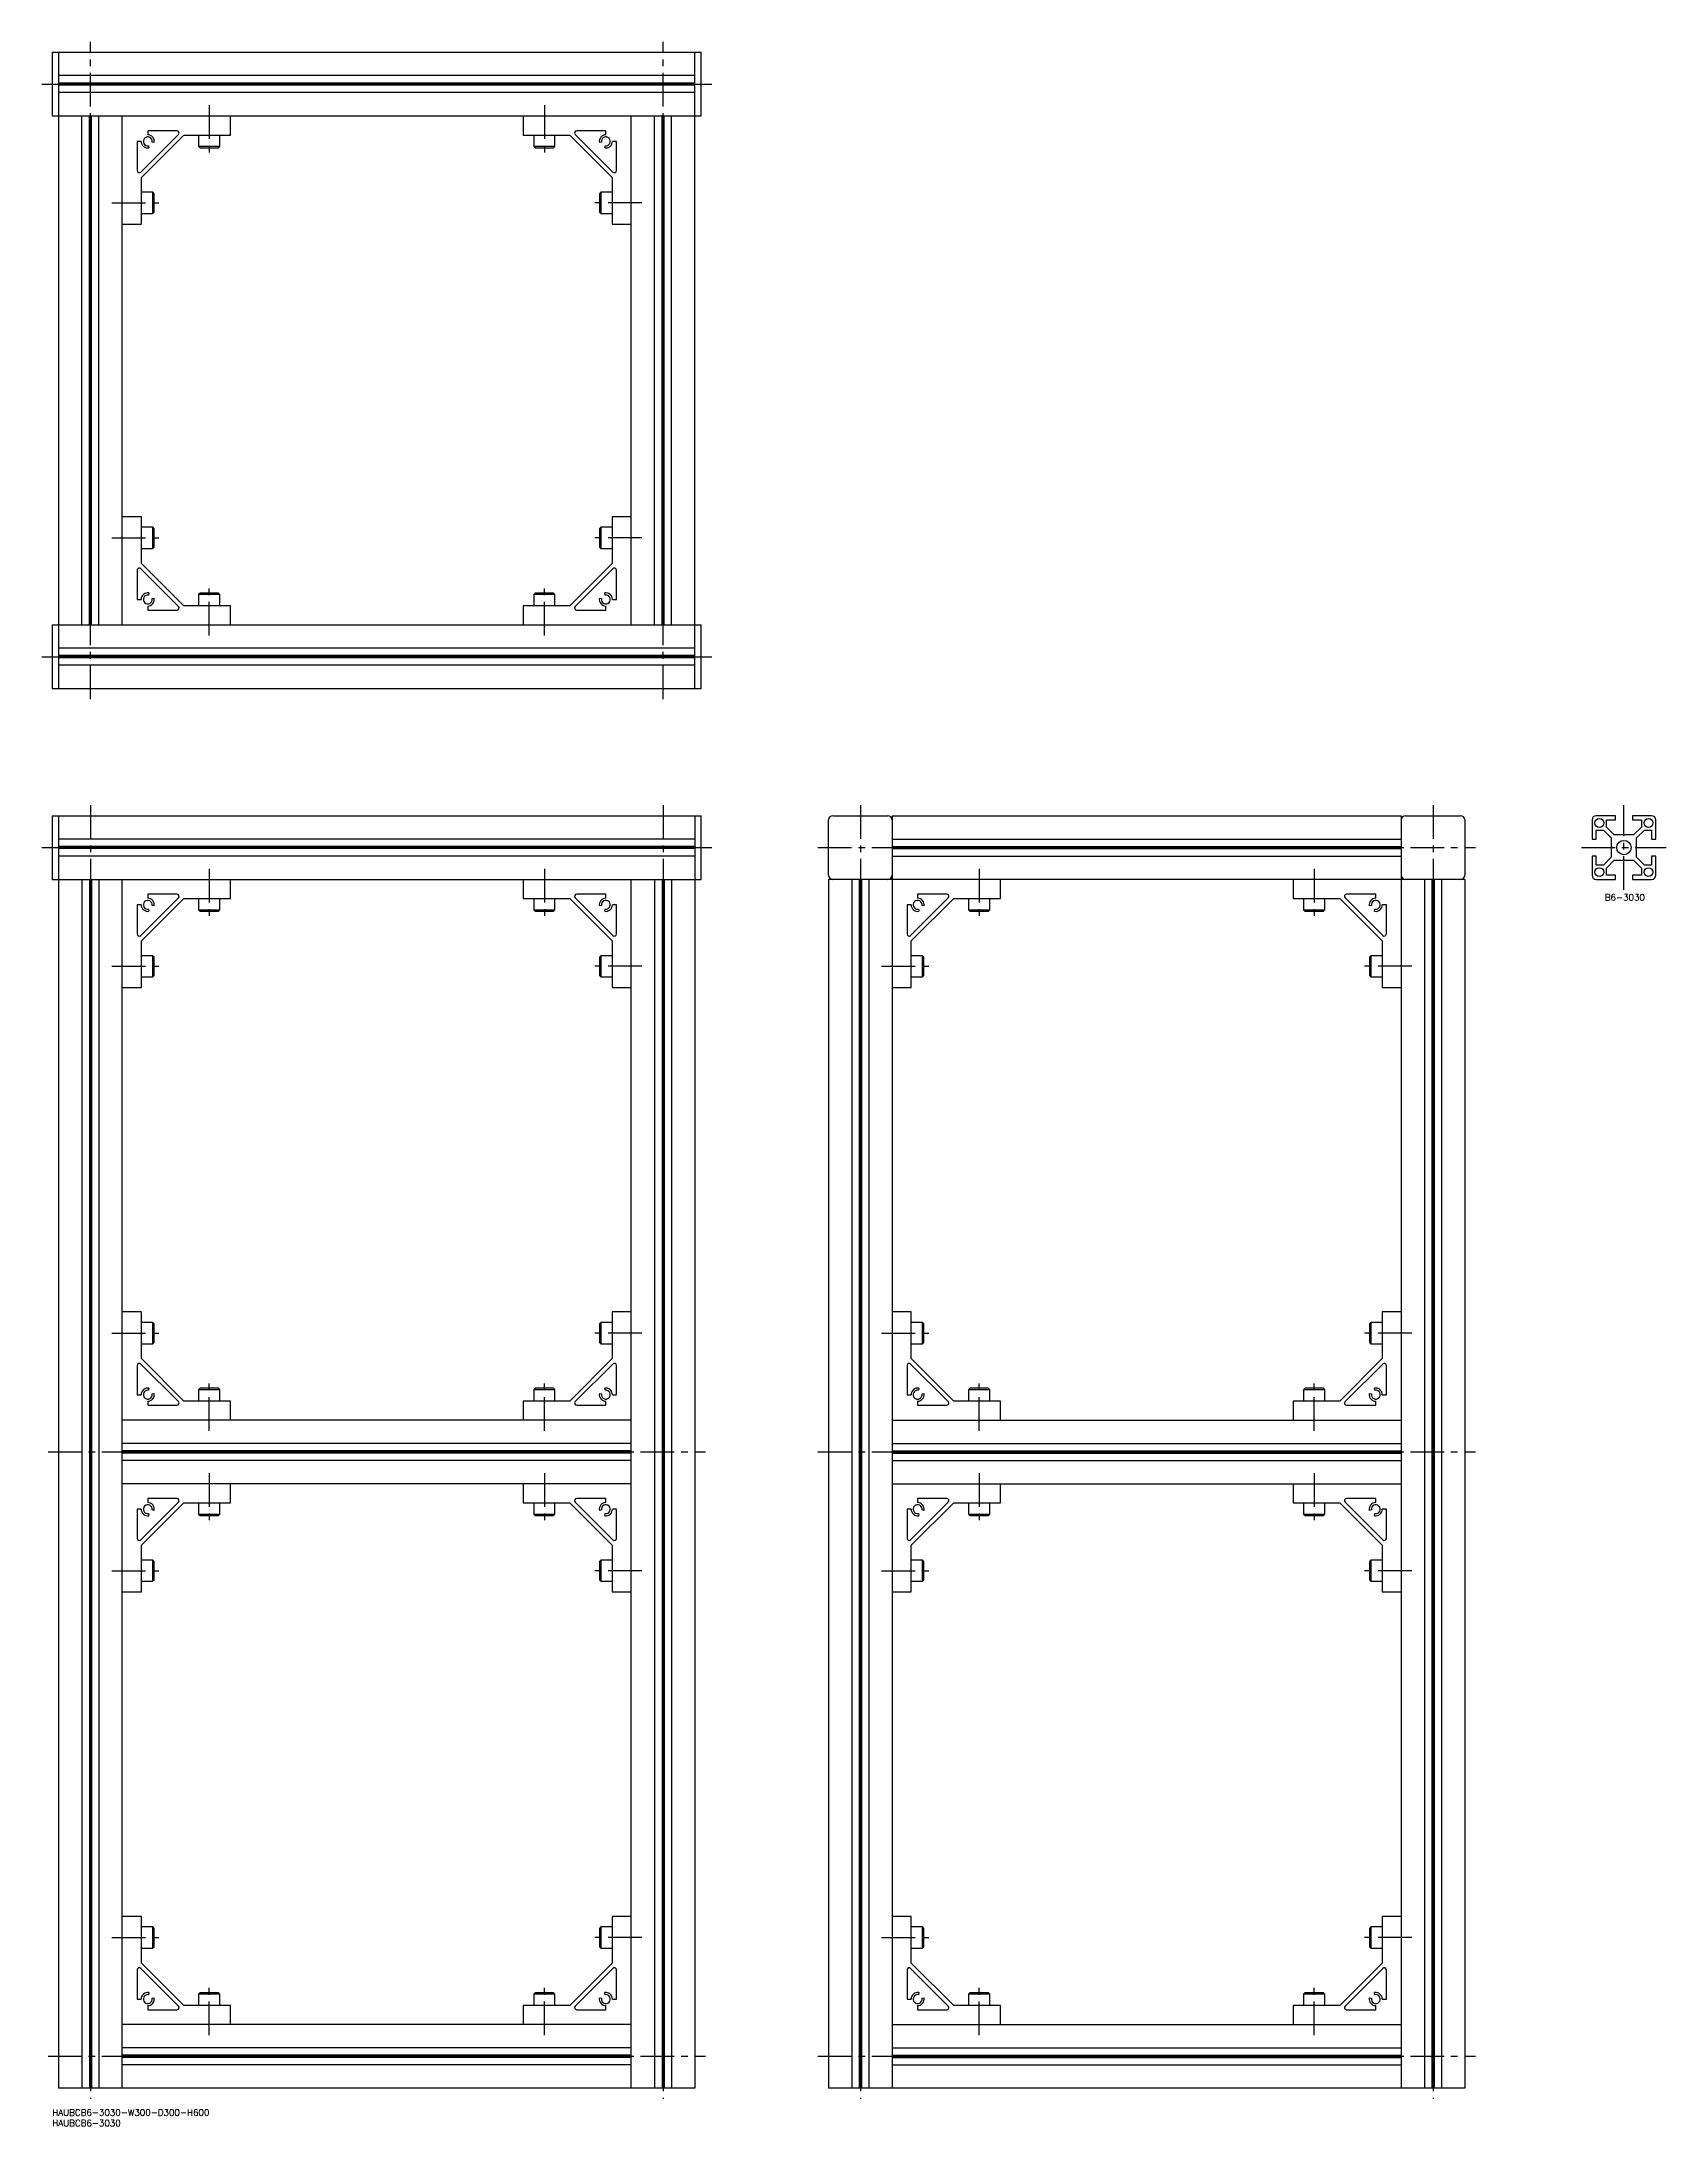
# Model space of a CAD drawing. Extents: x -5 to 761, y -8 to 975.
import ezdxf

# ---------------------------------------------------------------- set-up
doc = ezdxf.new("R2010")
doc.units = 0
doc.header["$LTSCALE"] = 0.5
doc.linetypes.add('CENTER', pattern=[50.8, 31.75, -6.35, 6.35, -6.35])
for name, color, linetype in [('MSM_CENTER', 1, 'CENTER'), ('MSM_CONTINUOUS', 7, 'CONTINUOUS'), ('MSM_PART_NUMBER', 7, 'CONTINUOUS')]:
    doc.layers.add(name, color=color, linetype=linetype)
doc.styles.get("Standard").update_dxf_attribs({"font": 'txt.shx', "height": 3, "bigfont": 'bigfont.shx'})

# ---------------------------------------------------------------- blocks, each defined once
blk = doc.blocks.new('*U8')
at = {"layer": 'MSM_PART_NUMBER'}
blk.add_text('HAUBCB6-3030-W300-D300-H600', height=3, dxfattribs=at).set_placement((0, -3))
blk = doc.blocks.new('*U9')
at = {"layer": 'MSM_PART_NUMBER'}
blk.add_text('HAUBCB6-3030', height=3, dxfattribs=at).set_placement((0, -8))
blk = doc.blocks.new('*U10')
at = {"layer": 'MSM_PART_NUMBER'}
blk.add_text('B6-3030', height=3, dxfattribs=at).set_placement((732.01, 569.97))

msp = doc.modelspace()

# ---------------------------------------------------------------- linework, layer by layer
at = {"layer": 'MSM_CENTER'}
for p, q in [((18, 665), (18, 975)), ((288, 665), (288, 975)), ((-5, 955), (311, 955)), ((74, 945), (74, 920)), ((232, 945), (232, 920)), ((28, 899), (53, 899)), ((278, 899), (253, 899)), ((28, 741), (53, 741)), ((278, 741), (253, 741)), ((74, 695), (74, 720)), ((232, 695), (232, 720)), ((-5, 685), (311, 685)), ((18, 615), (18, 5)), ((288, 615), (288, 5)), ((381, 615), (381, 5)), ((651, 615), (651, 5)), ((741, 575), (741, 615)), ((-5, 595), (311, 595)), ((361, 595), (671, 595)), ((721, 595), (761, 595)), ((74, 585), (74, 560)), ((232, 585), (232, 560)), ((437, 585), (437, 560)), ((595, 585), (595, 560)), ((28, 539), (53, 539)), ((278, 539), (253, 539)), ((391, 539), (416, 539)), ((641, 539), (616, 539)), ((28, 366), (53, 366)), ((278, 366), (253, 366)), ((391, 366), (416, 366)), ((641, 366), (616, 366)), ((74, 320), (74, 345)), ((232, 320), (232, 345)), ((437, 320), (437, 345)), ((595, 320), (595, 345)), ((-2, 310), (308, 310)), ((361, 310), (671, 310)), ((74, 300), (74, 275)), ((232, 300), (232, 275)), ((437, 300), (437, 275)), ((595, 300), (595, 275)), ((28, 254), (53, 254)), ((278, 254), (253, 254)), ((391, 254), (416, 254)), ((641, 254), (616, 254)), ((28, 81), (53, 81)), ((278, 81), (253, 81)), ((391, 81), (416, 81)), ((641, 81), (616, 81)), ((74, 35), (74, 60)), ((232, 35), (232, 60)), ((437, 35), (437, 60)), ((595, 35), (595, 60)), ((-2, 25), (308, 25)), ((361, 25), (671, 25))]:
    msp.add_line(p, q, dxfattribs=at)
at = {"layer": 'MSM_CONTINUOUS'}
for p, q in [((0, 970), (306, 970)), ((0, 970), (0, 940)), ((3, 970), (3, 670)), ((303, 670), (303, 970)), ((306, 940), (306, 970)), ((303, 959), (3, 959)), ((303, 955.52), (3, 955.52)), ((303, 955), (3, 955)), ((303, 954.48), (3, 954.48)), ((303, 951), (3, 951)), ((0, 940), (306, 940)), ((14, 700), (14, 940)), ((17.48, 700), (17.48, 940)), ((18, 700), (18, 940)), ((18.52, 700), (18.52, 940)), ((22, 700), (22, 940)), ((33, 700), (33, 940)), ((84, 931), (84, 940)), ((222, 940), (222, 931)), ((273, 700), (273, 940)), ((284, 700), (284, 940)), ((287.48, 700), (287.48, 940)), ((288, 700), (288, 940)), ((288.52, 700), (288.52, 940)), ((292, 700), (292, 940)), ((40, 928), (40, 914.24)), ((41.9, 928), (40, 928)), ((41.71, 913.54), (59.46, 931.29)), ((42, 911), (62, 931)), ((45, 933), (45, 931.1)), ((58.76, 933), (45, 933)), ((45.36, 925.93), (45.54, 924.95)), ((48.05, 927.46), (47.07, 927.64)), ((62, 931), (84, 931)), ((69, 931), (69, 925.67)), ((69, 925.67), (69.67, 925)), ((69, 925.67), (79, 925.67)), ((69.67, 925), (78.33, 925)), ((78.33, 925), (79, 925.67)), ((79, 925.67), (79, 931)), ((222, 931), (244, 931)), ((227, 931), (227, 925.67)), ((227, 925.67), (227.67, 925)), ((227, 925.67), (237, 925.67)), ((227.67, 925), (236.33, 925)), ((236.33, 925), (237, 925.67)), ((237, 925.67), (237, 931)), ((244, 931), (264, 911)), ((246.54, 931.29), (264.29, 913.54)), ((261, 933), (247.24, 933)), ((258.93, 927.64), (257.95, 927.46)), ((260.46, 924.95), (260.64, 925.93)), ((261, 931.1), (261, 933)), ((266, 928), (264.1, 928)), ((266, 914.24), (266, 928)), ((42, 889), (42, 911)), ((264, 911), (264, 889)), ((47.33, 904), (42, 904)), ((48, 903.33), (47.33, 904)), ((47.33, 894), (47.33, 904)), ((47.33, 894), (48, 894.67)), ((48, 894.67), (48, 903.33)), ((258.67, 904), (258, 903.33)), ((258, 903.33), (258, 894.67)), ((258, 894.67), (258.67, 894)), ((264, 904), (258.67, 904)), ((258.67, 904), (258.67, 894)), ((33, 889), (42, 889)), ((42, 894), (47.33, 894)), ((258.67, 894), (264, 894)), ((264, 889), (273, 889)), ((42, 751), (33, 751)), ((42, 729), (42, 751)), ((264, 751), (264, 729)), ((273, 751), (264, 751)), ((47.33, 746), (42, 746)), ((48, 745.33), (47.33, 746)), ((47.33, 736), (47.33, 746)), ((48, 736.67), (48, 745.33)), ((258.67, 746), (258, 745.33)), ((258, 745.33), (258, 736.67)), ((264, 746), (258.67, 746)), ((258.67, 746), (258.67, 736)), ((42, 736), (47.33, 736)), ((62, 709), (42, 729)), ((47.33, 736), (48, 736.67)), ((264, 729), (244, 709)), ((258, 736.67), (258.67, 736)), ((258.67, 736), (264, 736)), ((40, 725.76), (40, 712)), ((59.46, 708.71), (41.71, 726.46)), ((264.29, 726.46), (246.54, 708.71)), ((266, 712), (266, 725.76)), ((40, 712), (41.9, 712)), ((45, 708.9), (45, 707)), ((45.54, 715.05), (45.36, 714.07)), ((47.07, 712.36), (48.05, 712.54)), ((84, 709), (62, 709)), ((69.67, 715), (69, 714.33)), ((69, 714.33), (69, 709)), ((79, 714.33), (69, 714.33)), ((78.33, 715), (69.67, 715)), ((79, 714.33), (78.33, 715)), ((79, 709), (79, 714.33)), ((84, 700), (84, 709)), ((222, 709), (222, 700)), ((244, 709), (222, 709)), ((227.67, 715), (227, 714.33)), ((227, 714.33), (227, 709)), ((237, 714.33), (227, 714.33)), ((236.33, 715), (227.67, 715)), ((237, 714.33), (236.33, 715)), ((237, 709), (237, 714.33)), ((257.95, 712.54), (258.93, 712.36)), ((260.64, 714.07), (260.46, 715.05)), ((261, 707), (261, 708.9)), ((264.1, 712), (266, 712)), ((0, 700), (306, 700)), ((0, 700), (0, 670)), ((45, 707), (58.76, 707)), ((247.24, 707), (261, 707)), ((306, 670), (306, 700)), ((303, 689), (3, 689)), ((303, 685.52), (3, 685.52)), ((303, 685), (3, 685)), ((303, 684.48), (3, 684.48)), ((303, 681), (3, 681)), ((0, 670), (306, 670)), ((0, 610), (306, 610)), ((0, 610), (0, 580)), ((3, 610), (3, 10)), ((303, 610), (303, 10)), ((306, 580), (306, 610)), ((368, 610), (394, 610)), ((396, 610), (396, 10)), ((396, 610), (636, 610)), ((636, 610), (636, 10)), ((638, 610), (664, 610)), ((737, 610), (728, 610)), ((737, 608), (737, 610)), ((754, 610), (745, 610)), ((745, 610), (745, 608)), ((366, 582), (366, 608)), ((666, 608), (666, 582)), ((726, 608), (726, 599)), ((728, 599), (728, 603.25)), ((728, 603.25), (731.34, 603.25)), ((731.34, 603.25), (735, 599.59)), ((732.75, 608), (737, 608)), ((732.75, 604.66), (732.75, 608)), ((736.41, 601), (732.75, 604.66)), ((740.48, 601), (736.41, 601)), ((741, 600.7), (740.48, 601)), ((741.52, 601), (741, 600.7)), ((745.59, 601), (741.52, 601)), ((745, 608), (749.25, 608)), ((749.25, 604.66), (745.59, 601)), ((747, 599.59), (750.66, 603.25)), ((749.25, 608), (749.25, 604.66)), ((750.66, 603.25), (754, 603.25)), ((754, 603.25), (754, 599)), ((756, 599), (756, 608)), ((303, 599), (3, 599)), ((303, 595.52), (3, 595.52)), ((303, 595), (3, 595)), ((303, 594.48), (3, 594.48)), ((303, 591), (3, 591)), ((396, 599), (636, 599)), ((396, 595.52), (636, 595.52)), ((396, 595), (636, 595)), ((396, 594.48), (636, 594.48)), ((396, 591), (636, 591)), ((726, 599), (728, 599)), ((728, 591), (726, 591)), ((726, 591), (726, 582)), ((728, 586.75), (728, 591)), ((735, 590.41), (731.34, 586.75)), ((735, 599.59), (735, 595.52)), ((735, 595.52), (735.3, 595)), ((735.3, 595), (735, 594.48)), ((735, 594.48), (735, 590.41)), ((746.7, 595), (747, 595.52)), ((747, 594.48), (746.7, 595)), ((747, 595.52), (747, 599.59)), ((747, 590.41), (747, 594.48)), ((750.66, 586.75), (747, 590.41)), ((754, 599), (756, 599)), ((756, 591), (754, 591)), ((754, 591), (754, 586.75)), ((756, 582), (756, 591)), ((0, 580), (306, 580)), ((14, 580), (14, 10)), ((17.48, 580), (17.48, 10)), ((18, 580), (18, 10)), ((18.52, 580), (18.52, 10)), ((22, 580), (22, 10)), ((33, 10), (33, 580)), ((84, 571), (84, 580)), ((222, 580), (222, 571)), ((273, 10), (273, 580)), ((284, 580), (284, 10)), ((287.48, 580), (287.48, 10)), ((288, 580), (288, 10)), ((288.52, 580), (288.52, 10)), ((292, 580), (292, 10)), ((666, 580), (366, 580)), ((366, 580), (366, 10)), ((377, 580), (377, 10)), ((380.48, 580), (380.48, 10)), ((381, 580), (381, 10)), ((381.52, 580), (381.52, 10)), ((385, 580), (385, 10)), ((447, 571), (447, 580)), ((585, 580), (585, 571)), ((647, 580), (647, 10)), ((650.48, 580), (650.48, 10)), ((651, 580), (651, 10)), ((651.52, 580), (651.52, 10)), ((655, 580), (655, 10)), ((666, 580), (666, 10)), ((731.34, 586.75), (728, 586.75)), ((728, 580), (737, 580)), ((732.75, 585.34), (736.41, 589)), ((732.75, 582), (732.75, 585.34)), ((737, 582), (732.75, 582)), ((736.41, 589), (740.48, 589)), ((737, 580), (737, 582)), ((740.48, 589), (741, 589.3)), ((741, 589.3), (741.52, 589)), ((741.52, 589), (745.59, 589)), ((749.25, 582), (745, 582)), ((745, 582), (745, 580)), ((745, 580), (754, 580)), ((745.59, 589), (749.25, 585.34)), ((749.25, 585.34), (749.25, 582)), ((754, 586.75), (750.66, 586.75)), ((41.71, 553.54), (59.46, 571.29)), ((42, 551), (62, 571)), ((45, 573), (45, 571.1)), ((58.76, 573), (45, 573)), ((62, 571), (84, 571)), ((69, 571), (69, 565.67)), ((79, 565.67), (79, 571)), ((222, 571), (244, 571)), ((227, 571), (227, 565.67)), ((237, 565.67), (237, 571)), ((244, 571), (264, 551)), ((246.54, 571.29), (264.29, 553.54)), ((261, 573), (247.24, 573)), ((261, 571.1), (261, 573)), ((404.71, 553.54), (422.46, 571.29)), ((405, 551), (425, 571)), ((408, 573), (408, 571.1)), ((421.76, 573), (408, 573)), ((425, 571), (447, 571)), ((432, 571), (432, 565.67)), ((442, 565.67), (442, 571)), ((585, 571), (607, 571)), ((590, 571), (590, 565.67)), ((600, 565.67), (600, 571)), ((607, 571), (627, 551)), ((609.54, 571.29), (627.29, 553.54)), ((624, 573), (610.24, 573)), ((624, 571.1), (624, 573)), ((40, 568), (40, 554.24)), ((41.9, 568), (40, 568)), ((45.36, 565.93), (45.54, 564.95)), ((48.05, 567.46), (47.07, 567.64)), ((69, 565.67), (69.67, 565)), ((69, 565.67), (79, 565.67)), ((69.67, 565), (78.33, 565)), ((78.33, 565), (79, 565.67)), ((227, 565.67), (227.67, 565)), ((227, 565.67), (237, 565.67)), ((227.67, 565), (236.33, 565)), ((236.33, 565), (237, 565.67)), ((258.93, 567.64), (257.95, 567.46)), ((260.46, 564.95), (260.64, 565.93)), ((266, 568), (264.1, 568)), ((266, 554.24), (266, 568)), ((403, 568), (403, 554.24)), ((404.9, 568), (403, 568)), ((408.36, 565.93), (408.54, 564.95)), ((411.05, 567.46), (410.07, 567.64)), ((432, 565.67), (432.67, 565)), ((432, 565.67), (442, 565.67)), ((432.67, 565), (441.33, 565)), ((441.33, 565), (442, 565.67)), ((590, 565.67), (590.67, 565)), ((590, 565.67), (600, 565.67)), ((590.67, 565), (599.33, 565)), ((599.33, 565), (600, 565.67)), ((621.93, 567.64), (620.95, 567.46)), ((623.46, 564.95), (623.64, 565.93)), ((629, 568), (627.1, 568)), ((629, 554.24), (629, 568)), ((42, 529), (42, 551)), ((264, 551), (264, 529)), ((405, 529), (405, 551)), ((627, 551), (627, 529)), ((47.33, 544), (42, 544)), ((48, 543.33), (47.33, 544)), ((47.33, 534), (47.33, 544)), ((48, 534.67), (48, 543.33)), ((258.67, 544), (258, 543.33)), ((258, 543.33), (258, 534.67)), ((264, 544), (258.67, 544)), ((258.67, 544), (258.67, 534)), ((410.33, 544), (405, 544)), ((411, 543.33), (410.33, 544)), ((410.33, 534), (410.33, 544)), ((411, 534.67), (411, 543.33)), ((621.67, 544), (621, 543.33)), ((621, 543.33), (621, 534.67)), ((627, 544), (621.67, 544)), ((621.67, 544), (621.67, 534)), ((42, 534), (47.33, 534)), ((47.33, 534), (48, 534.67)), ((258, 534.67), (258.67, 534)), ((258.67, 534), (264, 534)), ((405, 534), (410.33, 534)), ((410.33, 534), (411, 534.67)), ((621, 534.67), (621.67, 534)), ((621.67, 534), (627, 534)), ((33, 529), (42, 529)), ((264, 529), (273, 529)), ((396, 529), (405, 529)), ((627, 529), (636, 529)), ((42, 376), (33, 376)), ((42, 354), (42, 376)), ((264, 376), (264, 354)), ((273, 376), (264, 376)), ((405, 376), (396, 376)), ((405, 354), (405, 376)), ((627, 376), (627, 354)), ((636, 376), (627, 376)), ((47.33, 371), (42, 371)), ((48, 370.33), (47.33, 371)), ((47.33, 361), (47.33, 371)), ((48, 361.67), (48, 370.33)), ((258.67, 371), (258, 370.33)), ((258, 370.33), (258, 361.67)), ((264, 371), (258.67, 371)), ((258.67, 371), (258.67, 361)), ((410.33, 371), (405, 371)), ((411, 370.33), (410.33, 371)), ((410.33, 361), (410.33, 371)), ((411, 361.67), (411, 370.33)), ((621.67, 371), (621, 370.33)), ((621, 370.33), (621, 361.67)), ((627, 371), (621.67, 371)), ((621.67, 371), (621.67, 361)), ((42, 361), (47.33, 361)), ((62, 334), (42, 354)), ((47.33, 361), (48, 361.67)), ((264, 354), (244, 334)), ((258, 361.67), (258.67, 361)), ((258.67, 361), (264, 361)), ((405, 361), (410.33, 361)), ((425, 334), (405, 354)), ((410.33, 361), (411, 361.67)), ((627, 354), (607, 334)), ((621, 361.67), (621.67, 361)), ((621.67, 361), (627, 361)), ((40, 350.76), (40, 337)), ((59.46, 333.71), (41.71, 351.46)), ((264.29, 351.46), (246.54, 333.71)), ((266, 337), (266, 350.76)), ((403, 350.76), (403, 337)), ((422.46, 333.71), (404.71, 351.46)), ((627.29, 351.46), (609.54, 333.71)), ((629, 337), (629, 350.76)), ((40, 337), (41.9, 337)), ((45.54, 340.05), (45.36, 339.07)), ((47.07, 337.36), (48.05, 337.54)), ((69.67, 340), (69, 339.33)), ((69, 339.33), (69, 334)), ((79, 339.33), (69, 339.33)), ((78.33, 340), (69.67, 340)), ((79, 339.33), (78.33, 340)), ((79, 334), (79, 339.33)), ((227.67, 340), (227, 339.33)), ((227, 339.33), (227, 334)), ((237, 339.33), (227, 339.33)), ((236.33, 340), (227.67, 340)), ((237, 339.33), (236.33, 340)), ((237, 334), (237, 339.33)), ((257.95, 337.54), (258.93, 337.36)), ((260.64, 339.07), (260.46, 340.05)), ((264.1, 337), (266, 337)), ((403, 337), (404.9, 337)), ((408.54, 340.05), (408.36, 339.07)), ((410.07, 337.36), (411.05, 337.54)), ((432.67, 340), (432, 339.33)), ((432, 339.33), (432, 334)), ((442, 339.33), (432, 339.33)), ((441.33, 340), (432.67, 340)), ((442, 339.33), (441.33, 340)), ((442, 334), (442, 339.33)), ((590.67, 340), (590, 339.33)), ((590, 339.33), (590, 334)), ((600, 339.33), (590, 339.33)), ((599.33, 340), (590.67, 340)), ((600, 339.33), (599.33, 340)), ((600, 334), (600, 339.33)), ((620.95, 337.54), (621.93, 337.36)), ((623.64, 339.07), (623.46, 340.05)), ((627.1, 337), (629, 337)), ((273, 325), (33, 325)), ((45, 333.9), (45, 332)), ((45, 332), (58.76, 332)), ((84, 334), (62, 334)), ((84, 325), (84, 334)), ((222, 334), (222, 325)), ((244, 334), (222, 334)), ((247.24, 332), (261, 332)), ((261, 332), (261, 333.9)), ((396, 325), (636, 325)), ((408, 333.9), (408, 332)), ((408, 332), (421.76, 332)), ((447, 334), (425, 334)), ((447, 325), (447, 334)), ((585, 334), (585, 325)), ((607, 334), (585, 334)), ((610.24, 332), (624, 332)), ((624, 332), (624, 333.9)), ((273, 314), (33, 314)), ((273, 310.52), (33, 310.52)), ((273, 310), (33, 310)), ((273, 309.48), (33, 309.48)), ((273, 306), (33, 306)), ((396, 314), (636, 314)), ((396, 310.52), (636, 310.52)), ((396, 310), (636, 310)), ((396, 309.48), (636, 309.48)), ((396, 306), (636, 306)), ((273, 295), (33, 295)), ((84, 286), (84, 295)), ((222, 295), (222, 286)), ((396, 295), (636, 295)), ((447, 286), (447, 295)), ((585, 295), (585, 286)), ((41.71, 268.54), (59.46, 286.29)), ((42, 266), (62, 286)), ((45, 288), (45, 286.1)), ((58.76, 288), (45, 288)), ((62, 286), (84, 286)), ((69, 286), (69, 280.67)), ((79, 280.67), (79, 286)), ((222, 286), (244, 286)), ((227, 286), (227, 280.67)), ((237, 280.67), (237, 286)), ((244, 286), (264, 266)), ((246.54, 286.29), (264.29, 268.54)), ((261, 288), (247.24, 288)), ((261, 286.1), (261, 288)), ((404.71, 268.54), (422.46, 286.29)), ((405, 266), (425, 286)), ((408, 288), (408, 286.1)), ((421.76, 288), (408, 288)), ((425, 286), (447, 286)), ((432, 286), (432, 280.67)), ((442, 280.67), (442, 286)), ((585, 286), (607, 286)), ((590, 286), (590, 280.67)), ((600, 280.67), (600, 286)), ((607, 286), (627, 266)), ((609.54, 286.29), (627.29, 268.54)), ((624, 288), (610.24, 288)), ((624, 286.1), (624, 288)), ((40, 283), (40, 269.24)), ((41.9, 283), (40, 283)), ((45.36, 280.93), (45.54, 279.95)), ((48.05, 282.46), (47.07, 282.64)), ((69, 280.67), (69.67, 280)), ((69, 280.67), (79, 280.67)), ((69.67, 280), (78.33, 280)), ((78.33, 280), (79, 280.67)), ((227, 280.67), (227.67, 280)), ((227, 280.67), (237, 280.67)), ((227.67, 280), (236.33, 280)), ((236.33, 280), (237, 280.67)), ((258.93, 282.64), (257.95, 282.46)), ((260.46, 279.95), (260.64, 280.93)), ((266, 283), (264.1, 283)), ((266, 269.24), (266, 283)), ((403, 283), (403, 269.24)), ((404.9, 283), (403, 283)), ((408.36, 280.93), (408.54, 279.95)), ((411.05, 282.46), (410.07, 282.64)), ((432, 280.67), (432.67, 280)), ((432, 280.67), (442, 280.67)), ((432.67, 280), (441.33, 280)), ((441.33, 280), (442, 280.67)), ((590, 280.67), (590.67, 280)), ((590, 280.67), (600, 280.67)), ((590.67, 280), (599.33, 280)), ((599.33, 280), (600, 280.67)), ((621.93, 282.64), (620.95, 282.46)), ((623.46, 279.95), (623.64, 280.93)), ((629, 283), (627.1, 283)), ((629, 269.24), (629, 283)), ((42, 244), (42, 266)), ((264, 266), (264, 244)), ((405, 244), (405, 266)), ((627, 266), (627, 244)), ((47.33, 259), (42, 259)), ((48, 258.33), (47.33, 259)), ((47.33, 249), (47.33, 259)), ((48, 249.67), (48, 258.33)), ((258.67, 259), (258, 258.33)), ((258, 258.33), (258, 249.67)), ((264, 259), (258.67, 259)), ((258.67, 259), (258.67, 249)), ((410.33, 259), (405, 259)), ((411, 258.33), (410.33, 259)), ((410.33, 249), (410.33, 259)), ((411, 249.67), (411, 258.33)), ((621.67, 259), (621, 258.33)), ((621, 258.33), (621, 249.67)), ((627, 259), (621.67, 259)), ((621.67, 259), (621.67, 249)), ((42, 249), (47.33, 249)), ((47.33, 249), (48, 249.67)), ((258, 249.67), (258.67, 249)), ((258.67, 249), (264, 249)), ((405, 249), (410.33, 249)), ((410.33, 249), (411, 249.67)), ((621, 249.67), (621.67, 249)), ((621.67, 249), (627, 249)), ((33, 244), (42, 244)), ((264, 244), (273, 244)), ((396, 244), (405, 244)), ((627, 244), (636, 244)), ((42, 91), (33, 91)), ((42, 69), (42, 91)), ((264, 91), (264, 69)), ((273, 91), (264, 91)), ((405, 91), (396, 91)), ((405, 69), (405, 91)), ((627, 91), (627, 69)), ((636, 91), (627, 91)), ((47.33, 86), (42, 86)), ((48, 85.33), (47.33, 86)), ((47.33, 76), (47.33, 86)), ((48, 76.67), (48, 85.33)), ((258.67, 86), (258, 85.33)), ((258, 85.33), (258, 76.67)), ((264, 86), (258.67, 86)), ((258.67, 86), (258.67, 76)), ((410.33, 86), (405, 86)), ((411, 85.33), (410.33, 86)), ((410.33, 76), (410.33, 86)), ((411, 76.67), (411, 85.33)), ((621.67, 86), (621, 85.33)), ((621, 85.33), (621, 76.67)), ((627, 86), (621.67, 86)), ((621.67, 86), (621.67, 76)), ((42, 76), (47.33, 76)), ((62, 49), (42, 69)), ((47.33, 76), (48, 76.67)), ((264, 69), (244, 49)), ((258, 76.67), (258.67, 76)), ((258.67, 76), (264, 76)), ((405, 76), (410.33, 76)), ((425, 49), (405, 69)), ((410.33, 76), (411, 76.67)), ((627, 69), (607, 49)), ((621, 76.67), (621.67, 76)), ((621.67, 76), (627, 76)), ((40, 65.76), (40, 52)), ((59.46, 48.71), (41.71, 66.46)), ((264.29, 66.46), (246.54, 48.71)), ((266, 52), (266, 65.76)), ((403, 65.76), (403, 52)), ((422.46, 48.71), (404.71, 66.46)), ((627.29, 66.46), (609.54, 48.71)), ((629, 52), (629, 65.76)), ((40, 52), (41.9, 52)), ((45.54, 55.05), (45.36, 54.07)), ((47.07, 52.36), (48.05, 52.54)), ((69.67, 55), (69, 54.33)), ((69, 54.33), (69, 49)), ((79, 54.33), (69, 54.33)), ((78.33, 55), (69.67, 55)), ((79, 54.33), (78.33, 55)), ((79, 49), (79, 54.33)), ((227.67, 55), (227, 54.33)), ((227, 54.33), (227, 49)), ((237, 54.33), (227, 54.33)), ((236.33, 55), (227.67, 55)), ((237, 54.33), (236.33, 55)), ((237, 49), (237, 54.33)), ((257.95, 52.54), (258.93, 52.36)), ((260.64, 54.07), (260.46, 55.05)), ((264.1, 52), (266, 52)), ((403, 52), (404.9, 52)), ((408.54, 55.05), (408.36, 54.07)), ((410.07, 52.36), (411.05, 52.54)), ((432.67, 55), (432, 54.33)), ((432, 54.33), (432, 49)), ((442, 54.33), (432, 54.33)), ((441.33, 55), (432.67, 55)), ((442, 54.33), (441.33, 55)), ((442, 49), (442, 54.33)), ((590.67, 55), (590, 54.33)), ((590, 54.33), (590, 49)), ((600, 54.33), (590, 54.33)), ((599.33, 55), (590.67, 55)), ((600, 54.33), (599.33, 55)), ((600, 49), (600, 54.33)), ((620.95, 52.54), (621.93, 52.36)), ((623.64, 54.07), (623.46, 55.05)), ((627.1, 52), (629, 52)), ((273, 40), (33, 40)), ((45, 48.9), (45, 47)), ((45, 47), (58.76, 47)), ((84, 49), (62, 49)), ((84, 40), (84, 49)), ((222, 49), (222, 40)), ((244, 49), (222, 49)), ((247.24, 47), (261, 47)), ((261, 47), (261, 48.9)), ((396, 40), (636, 40)), ((408, 48.9), (408, 47)), ((408, 47), (421.76, 47)), ((447, 49), (425, 49)), ((447, 40), (447, 49)), ((585, 49), (585, 40)), ((607, 49), (585, 49)), ((610.24, 47), (624, 47)), ((624, 47), (624, 48.9)), ((273, 29), (33, 29)), ((273, 25.52), (33, 25.52)), ((273, 25), (33, 25)), ((273, 24.48), (33, 24.48)), ((273, 21), (33, 21)), ((396, 29), (636, 29)), ((396, 25.52), (636, 25.52)), ((396, 25), (636, 25)), ((396, 24.48), (636, 24.48)), ((396, 21), (636, 21)), ((303, 10), (3, 10)), ((666, 10), (366, 10))]:
    msp.add_line(p, q, dxfattribs=at)
for centre, radius in [((729.4, 606.6), 2.1), ((752.6, 606.6), 2.1), ((741, 595), 3.4), ((729.4, 583.4), 2.1), ((752.6, 583.4), 2.1)]:
    msp.add_circle(centre, radius, dxfattribs=at)
for centre, radius, start, end in [((45, 928), 3.1, 180, 280), ((45, 928), 2.1, 350, 280), ((45, 928), 3.1, 350, 90), ((58.76, 932), 1, 315, 90), ((247.24, 932), 1, 90, 225), ((261, 928), 3.1, 90, 190), ((261, 928), 2.1, 260, 190), ((261, 928), 3.1, 260, 0), ((41, 914.24), 1, 180, 315), ((265, 914.24), 1, 225, 0), ((41, 725.76), 1, 45, 180), ((265, 725.76), 1, 0, 135), ((45, 712), 3.1, 80, 180), ((45, 712), 2.1, 80, 10), ((45, 712), 3.1, 270, 10), ((58.76, 708), 1, 270, 45), ((247.24, 708), 1, 135, 270), ((261, 712), 3.1, 170, 270), ((261, 712), 2.1, 170, 100), ((261, 712), 3.1, 0, 100), ((368, 608), 2, 90, 180), ((394, 608), 2, 0, 90), ((638, 608), 2, 90, 180), ((664, 608), 2, 0, 90), ((728, 608), 2, 90, 180), ((754, 608), 2, 0, 90), ((368, 582), 2, 180, 270), ((394, 582), 2, 270, 0), ((638, 582), 2, 180, 270), ((664, 582), 2, 270, 0), ((728, 582), 2, 180, 270), ((754, 582), 2, 270, 0), ((45, 568), 3.1, 350, 90), ((58.76, 572), 1, 315, 90), ((247.24, 572), 1, 90, 225), ((261, 568), 3.1, 90, 190), ((408, 568), 3.1, 350, 90), ((421.76, 572), 1, 315, 90), ((610.24, 572), 1, 90, 225), ((624, 568), 3.1, 90, 190), ((45, 568), 3.1, 180, 280), ((45, 568), 2.1, 350, 280), ((261, 568), 2.1, 260, 190), ((261, 568), 3.1, 260, 0), ((408, 568), 3.1, 180, 280), ((408, 568), 2.1, 350, 280), ((624, 568), 2.1, 260, 190), ((624, 568), 3.1, 260, 0), ((41, 554.24), 1, 180, 315), ((265, 554.24), 1, 225, 0), ((404, 554.24), 1, 180, 315), ((628, 554.24), 1, 225, 0), ((41, 350.76), 1, 45, 180), ((265, 350.76), 1, 0, 135), ((404, 350.76), 1, 45, 180), ((628, 350.76), 1, 0, 135), ((45, 337), 3.1, 80, 180), ((45, 337), 2.1, 80, 10), ((45, 337), 3.1, 270, 10), ((261, 337), 3.1, 170, 270), ((261, 337), 2.1, 170, 100), ((261, 337), 3.1, 0, 100), ((408, 337), 3.1, 80, 180), ((408, 337), 2.1, 80, 10), ((408, 337), 3.1, 270, 10), ((624, 337), 3.1, 170, 270), ((624, 337), 2.1, 170, 100), ((624, 337), 3.1, 0, 100), ((58.76, 333), 1, 270, 45), ((247.24, 333), 1, 135, 270), ((421.76, 333), 1, 270, 45), ((610.24, 333), 1, 135, 270), ((45, 283), 2.1, 350, 280), ((45, 283), 3.1, 350, 90), ((58.76, 287), 1, 315, 90), ((247.24, 287), 1, 90, 225), ((261, 283), 3.1, 90, 190), ((261, 283), 2.1, 260, 190), ((408, 283), 2.1, 350, 280), ((408, 283), 3.1, 350, 90), ((421.76, 287), 1, 315, 90), ((610.24, 287), 1, 90, 225), ((624, 283), 3.1, 90, 190), ((624, 283), 2.1, 260, 190), ((45, 283), 3.1, 180, 280), ((261, 283), 3.1, 260, 0), ((408, 283), 3.1, 180, 280), ((624, 283), 3.1, 260, 0), ((41, 269.24), 1, 180, 315), ((265, 269.24), 1, 225, 0), ((404, 269.24), 1, 180, 315), ((628, 269.24), 1, 225, 0), ((41, 65.76), 1, 45, 180), ((265, 65.76), 1, 0, 135), ((404, 65.76), 1, 45, 180), ((628, 65.76), 1, 0, 135), ((45, 52), 3.1, 80, 180), ((45, 52), 2.1, 80, 10), ((45, 52), 3.1, 270, 10), ((261, 52), 3.1, 170, 270), ((261, 52), 2.1, 170, 100), ((261, 52), 3.1, 0, 100), ((408, 52), 3.1, 80, 180), ((408, 52), 2.1, 80, 10), ((408, 52), 3.1, 270, 10), ((624, 52), 3.1, 170, 270), ((624, 52), 2.1, 170, 100), ((624, 52), 3.1, 0, 100), ((58.76, 48), 1, 270, 45), ((247.24, 48), 1, 135, 270), ((421.76, 48), 1, 270, 45), ((610.24, 48), 1, 135, 270)]:
    msp.add_arc(centre, radius, start, end, dxfattribs=at)

# ---------------------------------------------------------------- block references
for name in ['*U10', '*U8', '*U9']:
    msp.add_blockref(name, (0, 0), dxfattribs=at)

doc.saveas('drawing.dxf')
